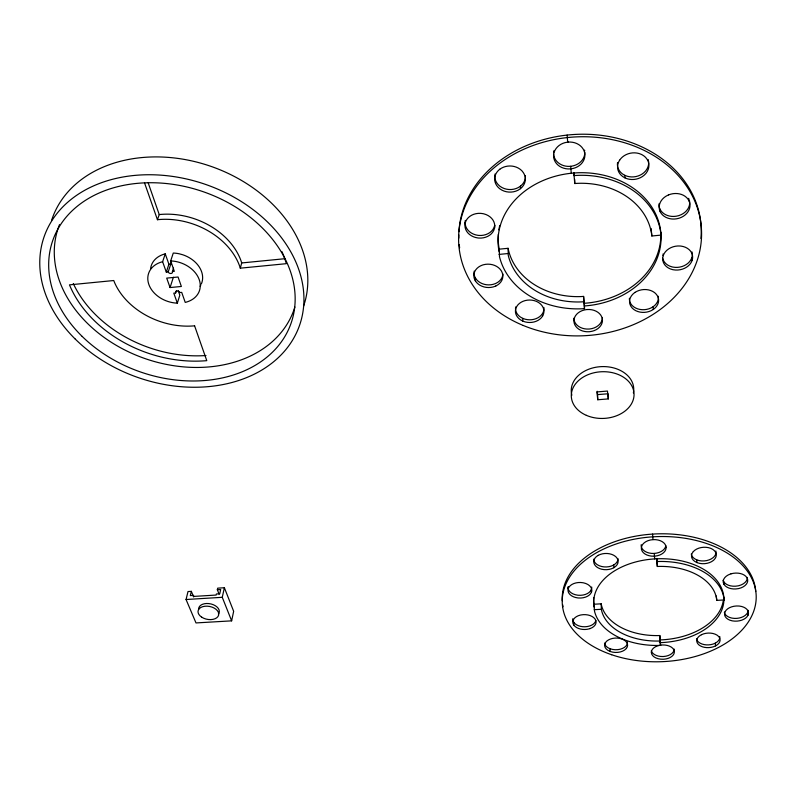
<?xml version="1.0" encoding="UTF-8"?>
<svg xmlns="http://www.w3.org/2000/svg" width="796" height="796" viewBox="0 0 796 796"><rect width="100%" height="100%" fill="white"/><g stroke="black" fill="none" stroke-linecap="round" stroke-linejoin="round"><path stroke-width="1.19" d="M522.723 321.047L522.803 318.37M520.455 188.662L520.544 186.085M584.523 308.629L583.717 301.764L581.16 301.913A72.655 59.302 -3.5 0 1 508.256 255.367L508.097 248.302L499.261 249.158L499.49 256.69A81.749 66.735 -3.5 0 0 581.388 308.808L584.523 308.629L584.393 303.276L583.597 296.42L581.04 296.57A72.317 59.212 -3.6 0 1 508.475 250.103L508.097 248.302M494.505 228.193L494.644 225.596M475.331 280.789L475.51 278.142M465.133 223.397L465.342 220.81M465.262 221.208L465.431 220.412M193.677 596.96L191.329 591.348L188.005 591.557L186.055 599.517L195.995 622.93L231.636 620.85L233.656 611.298L224.382 587.747L217.696 588.154L217.338 589.746L219.129 594.224M231.636 620.85L222.263 597.308L224.382 587.747M494.734 225.198L494.555 225.984A14.885 12.368 3.2 0 1 478.884 235.427L477.918 235.327A14.885 12.368 3.2 0 1 465.133 222.82M191.329 591.348L190.304 595.587L193.637 595.378L193.378 596.443L216.134 595.05L216.383 593.985L219.736 593.786L220.681 589.538L217.338 589.746M240.302 268.172L241.695 262.949L240.979 260.7A67.252 51.402 19.3 0 0 160.762 214.422L159.24 214.592L157.439 219.726L158.961 219.557A67.541 51.461 19.2 0 1 239.576 265.924L240.302 268.172L286.341 263.675A115.808 88.296 19.2 0 0 281.923 251.606M150.603 268.62A26.686 20.318 19.1 0 1 164.364 254.093L165.25 253.864L162.613 261.735L161.727 261.954A26.855 20.358 19 0 0 148.872 284.53A26.855 20.358 19 0 0 176.384 303.107L177.339 303.147L179.816 295.197L178.254 290.759M177.339 303.147L173.787 293.137L175.657 292.958L176.374 290.689M170.065 287.555L166.702 278.112L178.065 277.008L181.369 286.47L170.065 287.555L173.379 277.257M162.613 261.735L166.304 272.113L168.205 271.924A2.259 1.711 19.5 0 0 170.941 273.486A2.259 1.711 19.5 0 0 172.424 271.506L173.518 268.133M168.205 271.924L170.782 264.043A2.239 1.711 19.6 0 1 171.508 262.272M166.304 272.113L168.901 264.222L165.25 253.864M172.424 271.506L174.324 271.327L170.682 260.929L173.259 253.068L174.234 253.098A26.686 20.318 19.1 0 1 179.408 253.844L182.811 254.79A26.686 20.318 19.1 0 1 201.348 283.963M168.901 264.222L170.782 264.043M241.695 262.949L285.127 258.68M499.132 251.785L498.754 249.805A81.56 66.685 -3.5 0 1 571.249 173.249L576.782 172.822A81.56 66.685 -3.5 0 1 660.471 229.706L660.949 234.084A81.56 66.685 -3.5 0 1 586.463 305.793L584.453 305.943M573.826 173.031L574.762 183.528L577.1 183.369A72.655 59.302 -3.5 0 1 651.566 233.726L651.854 235.994L661.048 235.109L660.809 232.462M499.002 254.412L507.878 253.556M597.776 399.751L597.607 394.607L608.094 393.771L608.303 398.915L597.776 399.751L596.881 391.921L607.457 391.065L608.303 398.915M573.866 175.608L576.831 175.409A81.749 66.735 -3.5 0 1 660.72 232.352L661.048 235.109M186.055 599.517L222.263 597.308M584.393 303.276L586.393 303.127A81.371 66.625 -3.6 0 0 660.829 235.845M594.144 606.96L593.935 605.706A65.123 41.969 -2.1 0 1 654.67 558.901L659.058 558.722A65.123 41.969 -2.1 0 1 723.614 595.468L724.101 599.965L716.758 600.383L716.609 598.96A57.989 37.293 -2.1 0 0 659.188 566.414L657.327 566.483L656.71 558.802M594.085 604.234L601.189 603.826L601.408 604.97A57.77 37.303 -2.1 0 0 657.755 635.586L659.814 635.526L660.571 645.387L658.053 645.457A65.242 41.969 -2.1 0 1 594.503 611.139L593.866 602.98A65.003 41.979 -2.1 0 1 593.687 597.527M594.214 609.696L601.348 609.288L601.577 610.433A57.989 37.293 -2.1 0 0 658.113 641.049L660.183 640.999L660.571 645.387M656.899 561.558L659.257 561.478A65.242 41.969 -2.1 0 1 723.912 598.234A65.123 41.969 -2.1 0 1 662.003 642.581L660.382 642.651M660.202 639.924L661.814 639.855A65.003 41.979 -2.1 0 0 723.226 601M170.682 260.929L171.657 260.969A26.855 20.358 19 0 1 199.229 279.655A26.855 20.358 19 0 1 186.095 302.191L185.229 302.4L181.707 292.381L179.836 292.56A2.219 1.682 18.5 0 0 177.13 291.028A2.219 1.682 18.5 0 0 175.657 292.958M144.623 183.13L157.439 219.726M148.205 182.891L159.24 214.592M499.261 249.158L498.883 247.188A81.371 66.625 -3.6 0 1 498.366 234.213M747.593 612.562L747.942 615.308M651.128 228.462L651.854 235.994M688.729 198.363L689.047 200.97M691.774 257.805L692.082 260.461M597.229 391.254L597.607 394.607M567.687 142.156L567.14 135.081M571.249 173.249L570.712 166.294M574.035 172.722L574.294 174.981M723.614 581.458L723.922 584.204M723.793 597.209L724.101 599.965M716.291 595.985L716.758 600.383M715.276 643.148L715.554 645.884M696.719 559.837L696.988 562.583M659.983 209.119L660.222 211.736M663.038 253.974L663.197 255.745M652.989 539.638L652.561 534.096M654.67 558.901L654.252 553.429M656.74 558.523L657.327 566.483M653.078 306.749L653.297 309.435M659.814 635.526L660.183 640.999M624.78 175.289L624.94 177.866M613.716 564.961L613.825 567.697M573.876 318.191L573.906 318.917A14.248 11.124 -2.8 0 0 588.901 329.046L589.826 328.967A14.248 11.124 -2.8 0 0 602.353 317.853M610.015 648.71L610.114 651.427M601.189 603.826L601.348 609.288M584.821 152.414L584.831 152.713A15.631 13.432 -4.8 0 1 571.22 166.235L570.205 166.344A15.631 13.432 -4.8 0 1 553.917 156.006L553.737 155.14A15.631 13.432 -4.8 0 1 553.638 154.275M591.428 589.299L591.488 592.025M583.597 296.42L583.717 301.764M574.692 179.399L574.762 183.528M573.737 622.283L573.767 624.999M568.264 586.761L568.284 588.572M198.642 609.229A10.467 6.547 11.1 0 1 211.049 603.975A10.467 6.547 11.1 0 1 218.383 614.104M458.944 231.676A121.3 99.401 -3.6 0 1 587.239 134.275A121.3 99.401 -3.6 0 1 700.928 238.462M459.64 247.785A121.3 99.401 -3.6 0 1 459.242 244.591M458.834 238.153A121.3 99.401 -3.6 0 1 458.824 234.919M553.618 152.514A15.631 13.432 -4.8 0 1 553.867 150.762M584.553 150.086A15.631 13.432 -4.8 0 1 584.712 150.951M498.873 229.865A81.371 66.625 -3.6 0 1 499.739 225.527M525.41 175.757A15.323 13.064 0.7 0 1 520.902 185.796L520.176 186.373A15.323 13.064 0.7 0 1 500.077 186.334L499.351 185.747A15.323 13.064 0.7 0 1 495.062 174.006M648.581 161.29A15.711 13.263 -9.4 0 1 645.964 170.513L645.367 171.249A15.711 13.263 -9.4 0 1 625.208 175.498L624.353 175.08A15.711 13.263 -9.4 0 1 617.527 162.643M648.203 159.588A15.711 13.263 -9.4 0 1 648.432 160.434M689.426 200.333A15.472 12.676 -10.5 0 1 679.267 215.447L678.311 215.746A15.472 12.676 -10.5 0 1 660.163 209.497L659.804 208.751A15.472 12.676 -10.5 0 1 658.959 203.885M692.281 253.486A15.015 11.97 -8.9 0 1 691.903 257.416L691.644 258.183A15.015 11.97 -8.9 0 1 672.998 267.098L672.073 266.899A15.015 11.97 -8.9 0 1 662.65 258.173M691.983 251.944A15.015 11.97 -8.9 0 1 692.162 252.71M658.282 296.241A14.537 11.393 -6 0 1 653.446 306.5L652.72 306.997A14.537 11.393 -6 0 1 632.462 305.783L631.905 305.206A14.537 11.393 -6 0 1 629.407 298.261M543.877 307.465A14.229 11.224 0.3 0 1 542.723 313.196L542.315 313.853A14.229 11.224 0.3 0 1 523.201 318.549L522.395 318.191A14.229 11.224 0.3 0 1 515.649 306.938M502.943 274.003A14.477 11.671 2.7 0 1 495.988 283.326L495.162 283.684A14.477 11.671 2.7 0 1 475.719 278.491L475.302 277.804A14.477 11.671 2.7 0 1 474.227 271.068M665.824 545.787A12.368 8.298 -2.5 0 1 654.65 553.399L653.844 553.449A12.368 8.298 -2.5 0 1 641.347 546.802L641.238 546.265A12.368 8.298 -2.5 0 1 641.248 544.643M591.707 587.02A11.88 7.791 0.2 0 1 591.508 589.05L591.338 589.547A11.88 7.791 0.2 0 1 578.403 595.259L577.637 595.179A11.88 7.791 0.2 0 1 567.996 587.11M618.004 558.613A12.169 8.119 -0.9 0 1 614.024 564.792L613.418 565.14A12.169 8.119 -0.9 0 1 597.458 564.802L596.91 564.434A12.169 8.119 -0.9 0 1 593.687 559.17M715.863 550.991A12.408 8.219 -4 0 1 713.624 557.2L713.126 557.638A12.408 8.219 -4 0 1 697.057 559.966L696.391 559.697A12.408 8.219 -4 0 1 691.296 554.036M563.051 606.791A96.863 62.585 -2.1 0 1 562.692 604.781M562.265 600.751A96.863 62.585 -2.1 0 1 655.138 533.947A96.863 62.585 -2.1 0 1 755.742 591.547M747.354 577.438A12.248 7.94 -4.5 0 1 738.748 585.707L737.972 585.876A12.248 7.94 -4.5 0 1 723.743 581.697L723.484 581.219A12.248 7.94 -4.5 0 1 723.096 580.234M748.131 610.333A11.97 7.582 -4.1 0 1 747.713 612.323L747.484 612.801A11.97 7.582 -4.1 0 1 732.36 618.174L731.633 618.034A11.97 7.582 -4.1 0 1 724.34 612.363M719.763 636.511A11.681 7.283 -3.1 0 1 715.574 642.999L714.977 643.307A11.681 7.283 -3.1 0 1 698.739 642.233L698.311 641.855A11.681 7.283 -3.1 0 1 696.56 638.8M674.152 649.058A11.492 7.144 -1.7 0 1 663.645 656.501L662.899 656.531A11.492 7.144 -1.7 0 1 651.327 650.73M659.426 642.591A11.492 7.144 -1.7 0 1 660.899 642.362M627.447 642.014A11.462 7.204 -0.5 0 1 626.283 645.675L625.935 646.093A11.462 7.204 -0.5 0 1 610.333 648.83L609.696 648.591A11.462 7.204 -0.5 0 1 604.572 643.138M595.856 620.532A11.612 7.443 0.2 0 1 589.955 625.885L589.279 626.094A11.612 7.443 0.2 0 1 573.886 622.502L573.588 622.054A11.612 7.443 0.2 0 1 572.802 618.721M571.866 395.204A31.273 23.343 -2.5 0 1 601.736 366.608A31.273 23.343 -2.5 0 1 633.377 392.935M200.771 285.157A26.686 20.318 19.1 0 1 200.085 286.301M51.66 220.154A133.111 101.848 19.4 0 1 207.985 165.359A133.111 101.848 19.4 0 1 304.619 302.938M304.301 303.982A133.111 101.848 19.4 0 1 303.624 306.062M205.985 355.523A115.301 88.187 19.3 0 1 73.282 283.525M294.878 306.987A124.753 95.142 19.2 0 1 144.703 358.469A124.753 95.142 19.2 0 1 59.491 224.631M651.357 652.053L651.357 652.521A11.512 7.144 -1.7 0 0 663.088 659.257L663.834 659.217A11.512 7.144 -1.7 0 0 674.321 651.327L674.232 650.859A11.512 7.144 -1.7 0 0 662.59 644.979L661.834 645.019A11.512 7.144 -1.7 0 0 651.357 652.053M666.113 547.439L666.103 547.986A12.388 8.298 -2.5 0 1 654.839 556.145L654.033 556.195A12.388 8.298 -2.5 0 1 641.506 549.538L641.397 549.001A12.388 8.298 -2.5 0 1 652.581 539.668L653.397 539.618A12.388 8.298 -2.5 0 1 666.113 547.439M465.222 222.999L465.053 223.805A14.925 12.378 3.2 0 0 477.749 237.934L478.704 238.044A14.925 12.378 3.2 0 0 494.415 228.591L494.585 227.795A14.925 12.378 3.2 0 0 483.868 213.865L482.913 213.646A14.925 12.378 3.2 0 0 465.222 222.999M663.327 255.357L663.068 256.133A15.044 11.97 -8.8 0 0 672.341 269.555L673.257 269.754A15.044 11.97 -8.8 0 0 691.953 260.839L692.212 260.073A15.044 11.97 -8.8 0 0 681.147 246.123L680.182 246.014A15.044 11.97 -8.8 0 0 663.327 255.357M568.364 588.324L568.195 588.821A11.9 7.781 0.2 0 0 577.677 597.905L578.443 597.985A11.9 7.781 0.2 0 0 591.398 592.274L591.577 591.776A11.9 7.781 0.2 0 0 583.647 582.881L582.891 582.732A11.9 7.781 0.2 0 0 568.364 588.324M725.146 611.656L724.927 612.144A11.99 7.572 -4.1 0 0 731.942 620.78L732.678 620.92A11.99 7.572 -4.1 0 0 747.822 615.557L748.061 615.069A11.99 7.572 -4.1 0 0 739.603 606.104L738.837 606.025A11.99 7.572 -4.1 0 0 725.146 611.656M619.626 160.185L619.149 160.981A15.741 13.273 -9.3 0 0 624.512 177.657L625.377 178.075A15.741 13.273 -9.3 0 0 645.576 173.817L646.183 173.09A15.741 13.273 -9.3 0 0 642.044 154.742L641.168 154.315A15.741 13.273 -9.3 0 0 619.626 160.185M542.693 315.873L542.285 316.529A14.258 11.234 0.4 0 1 523.131 321.226L522.325 320.868A14.258 11.234 0.4 0 1 517.43 305.475L517.937 304.848A14.258 11.234 0.4 0 1 536.275 301.316L537.091 301.684A14.258 11.234 0.4 0 1 542.693 315.873M693.346 551.558L692.938 552.036A12.428 8.219 -4 0 0 696.649 562.444L697.326 562.722A12.428 8.219 -4 0 0 713.415 560.394L713.913 559.946A12.428 8.219 -4 0 0 711.186 548.543L710.51 548.265A12.428 8.219 -4 0 0 693.346 551.558M626.412 648.392L626.054 648.81A11.482 7.204 -0.5 0 1 610.433 651.546L609.796 651.307A11.482 7.204 -0.5 0 1 606.502 641.367L606.94 640.979A11.482 7.204 -0.5 0 1 621.835 638.989L622.472 639.228A11.482 7.204 -0.5 0 1 626.412 648.392M499.798 169.249L499.072 169.846A15.363 13.074 0.7 0 0 499.221 188.324L499.948 188.901A15.363 13.074 0.7 0 0 520.087 188.951L520.823 188.373A15.363 13.074 0.7 0 0 522.226 171.18L521.589 170.503A15.363 13.074 0.7 0 0 499.798 169.249M635.128 292.331L634.392 292.838A14.577 11.403 -6 0 0 632.064 307.883L632.631 308.47A14.577 11.403 -6 0 0 652.929 309.684L653.665 309.186A14.577 11.403 -6 0 0 655.018 292.998L654.372 292.47A14.577 11.403 -6 0 0 635.128 292.331M598.264 555.329L597.657 555.688A12.189 8.119 -0.9 0 0 596.98 567.16L597.537 567.538A12.189 8.119 -0.9 0 0 613.527 567.876L614.124 567.528A12.189 8.119 -0.9 0 0 615.945 556.862L615.467 556.444A12.189 8.119 -0.9 0 0 598.264 555.329M701.505 634.701L700.908 635.019A11.701 7.283 -3 0 0 698.56 644.591L698.997 644.969A11.701 7.283 -3 0 0 715.256 646.044L715.863 645.735A11.701 7.283 -3 0 0 717.425 635.417L716.917 635.069A11.701 7.283 -3 0 0 701.505 634.701M668.6 194.891L667.675 195.299A15.502 12.686 -10.4 0 0 660.043 211.358L660.411 212.114A15.502 12.686 -10.4 0 0 678.59 218.363L679.545 218.064A15.502 12.686 -10.4 0 0 689.217 201.358L688.868 200.592A15.502 12.686 -10.4 0 0 668.6 194.891M495.858 285.973L495.032 286.331A14.507 11.681 2.7 0 1 475.54 281.127L475.122 280.441A14.507 11.681 2.7 0 1 482.416 265.088L483.301 264.809A14.507 11.681 2.7 0 1 501.221 270.69L501.629 271.396A14.507 11.681 2.7 0 1 495.858 285.973M731.027 573.826L730.29 574.065A12.278 7.93 -4.5 0 0 723.783 583.975L724.052 584.443A12.278 7.93 -4.5 0 0 738.31 588.632L739.076 588.463A12.278 7.93 -4.5 0 0 747.185 578.165L746.917 577.687A12.278 7.93 -4.5 0 0 731.027 573.826M590.015 628.601L589.338 628.82A11.632 7.433 0.2 0 1 573.916 625.218L573.617 624.77A11.632 7.433 0.2 0 1 580.175 615.129L580.891 614.97A11.632 7.433 0.2 0 1 594.99 618.96L595.289 619.417A11.632 7.433 0.2 0 1 590.015 628.601M568.195 142.096L567.17 142.215A15.671 13.442 -4.8 0 0 553.737 157.688L553.907 158.553A15.671 13.442 -4.8 0 0 570.244 168.901L571.249 168.802A15.671 13.442 -4.8 0 0 584.901 155.26L584.871 154.384A15.671 13.442 -4.8 0 0 568.195 142.096M194.582 325.803L193.139 325.952A67.541 51.461 19.2 0 1 114.634 282.729L113.758 280.53L69.471 284.859A115.808 88.296 19.2 0 0 206.781 360.658L194.582 325.803M587.368 309.515L586.423 309.604A14.278 11.134 -2.7 0 0 573.916 320.868L573.946 321.594A14.278 11.134 -2.7 0 0 588.97 331.733L589.896 331.653A14.278 11.134 -2.7 0 0 602.363 319.077L602.224 318.36A14.278 11.134 -2.7 0 0 587.368 309.515M201.726 617.189A10.487 6.547 11 0 0 218.601 615.228A10.487 6.547 11 0 0 204.821 606.253A10.487 6.547 11 0 0 201.726 617.189M523.241 325.474A121.569 99.48 -3.6 0 0 701.505 230.153A121.569 99.48 -3.6 0 0 515.519 153.329A121.569 99.48 -3.6 0 0 523.241 325.474M611.666 654.74A97.032 62.576 -2.1 0 0 756.2 596.363A97.032 62.576 -2.1 0 0 609.756 546.364A97.032 62.576 -2.1 0 0 611.666 654.74M586.353 415.343A31.392 23.363 -2.4 0 0 634.044 395.035A31.392 23.363 -2.4 0 0 587.607 374.856A31.392 23.363 -2.4 0 0 586.353 415.343M75.312 339.136A135.181 102.286 19 0 0 298.211 328.907A135.181 102.286 19 0 0 142.056 174.901A135.181 102.286 19 0 0 75.312 339.136M82.167 336.419A126.136 95.43 19 0 0 289.963 326.201A126.136 95.43 19 0 0 143.638 182.901A126.136 95.43 19 0 0 82.167 336.419"/></g></svg>
